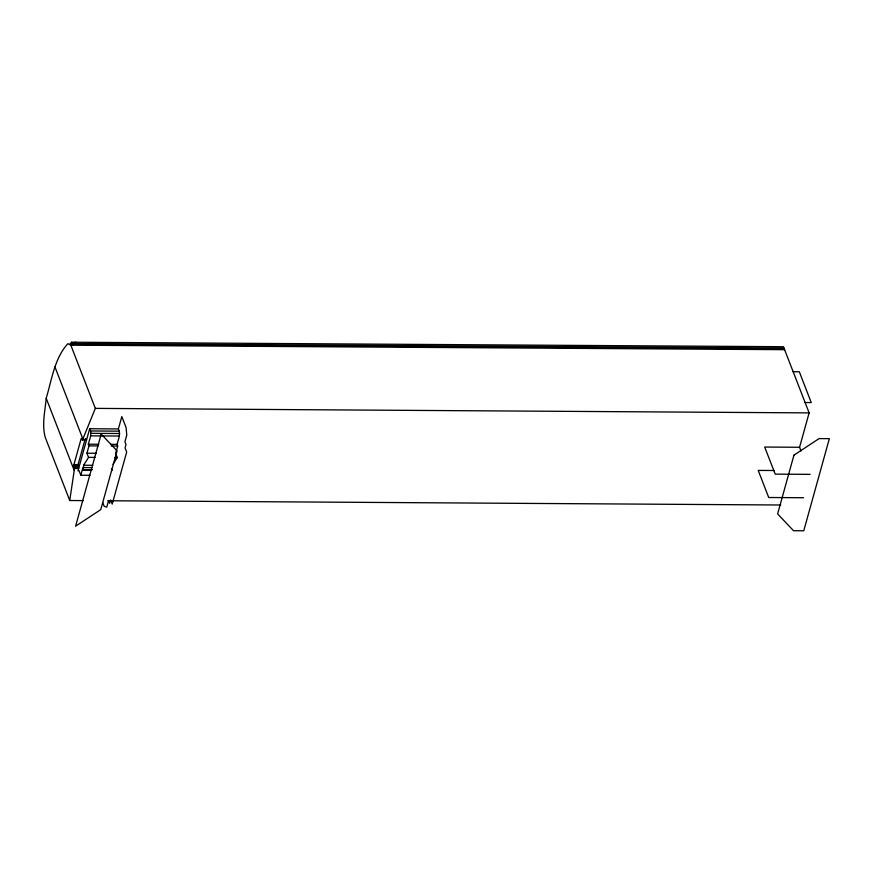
<?xml version="1.0" encoding="UTF-8"?>
<svg xmlns="http://www.w3.org/2000/svg" width="873" height="873" viewBox="0 0 873 873"><rect width="100%" height="100%" fill="white"/><g stroke="black" fill="none" stroke-linecap="round" stroke-linejoin="round"><path stroke-width="1.31" d="M90.956 470.34L83.121 470.285L83.601 465.233L88.555 457.376L86.94 453.207L88.981 445.863L88.337 444.204C89.559 439.25 92.385 433.728 89.668 428.741L118.39 428.927C121.096 433.914 118.281 439.425 117.047 444.379L117.702 446.048L115.662 453.393L117.277 457.561L113.032 464.283M83.361 500.6L69.742 500.513L74.532 468.441L73.943 464.611L81.08 438.901L81.462 438.29L82.422 440.068L86.525 440.09L85.98 438.704M74.532 468.441L78.635 468.463L78.046 464.632L85.183 438.933M82.422 440.068L95.332 408.389L70.811 345.173L67.843 343.689C54.552 358.148 51.714 379.93 46.204 398.263C45.08 411.183 41.762 424.464 45.221 437.308L69.742 500.513M71.259 343.831L71.706 342.216L783.452 346.712L809.129 412.885L799.57 447.271L801.01 450.959M72.252 343.602L72.044 344.333L783.79 348.829L783.998 348.098L72.252 343.602L71.706 342.216L70.298 343.7L72.863 345.195M89.668 428.741L77.959 470.918L78.996 470.525L80.818 475.239L89.963 475.294M80.818 475.239L82.673 468.561L83.121 470.285M118.39 428.927L121.816 416.574L126.083 427.574L126.771 435.07L124.915 441.749L125.996 444.521L125.068 447.86L126.683 452.028L112.213 504.092L110.598 499.934L109.671 503.274L108.601 500.491L106.746 507.169L104.203 506.34L102.785 502.684M112.028 469.805L111.842 470.471L111.395 468.746M70.298 343.7L75.809 342.249M70.811 345.173L784.609 349.68L783.365 348.371M793.153 371.723L799.308 371.756L811.257 402.573L805.113 402.529M95.332 408.389L809.129 412.885M90.53 430.967L119.252 431.153M90.857 433.335L119.579 433.521M90.65 435.856L119.372 436.042M799.57 447.271L764.704 447.052L775.213 474.137L810.079 474.355M88.337 444.204L98.78 444.27M110.522 444.346L117.047 444.379M88.981 445.863L98.114 445.928M111.177 446.005L117.702 446.048M86.94 453.207L96.074 453.273M88.555 457.376L95.081 457.419M114.658 457.539L117.277 457.561M73.943 464.611L78.046 464.632M83.601 465.233L92.745 465.287M73.801 465.876L77.904 465.898M774.307 470.514L758.211 470.416L768.72 497.501L803.596 497.73M73.998 467.055L78.101 467.077M82.957 467.568L92.091 467.622M83.306 469.619L92.44 469.674M107.881 500.753L780.811 504.998M54.923 366.889L82.793 438.737M46.204 398.263L74.074 470.111M101.203 434.067L75.602 526.19L100.755 509.625L117.069 450.883L101.203 434.067M793.95 455.149L777.625 513.902L793.502 530.719L803.76 530.784L829.35 438.661L819.092 438.595L793.95 455.149"/></g></svg>
